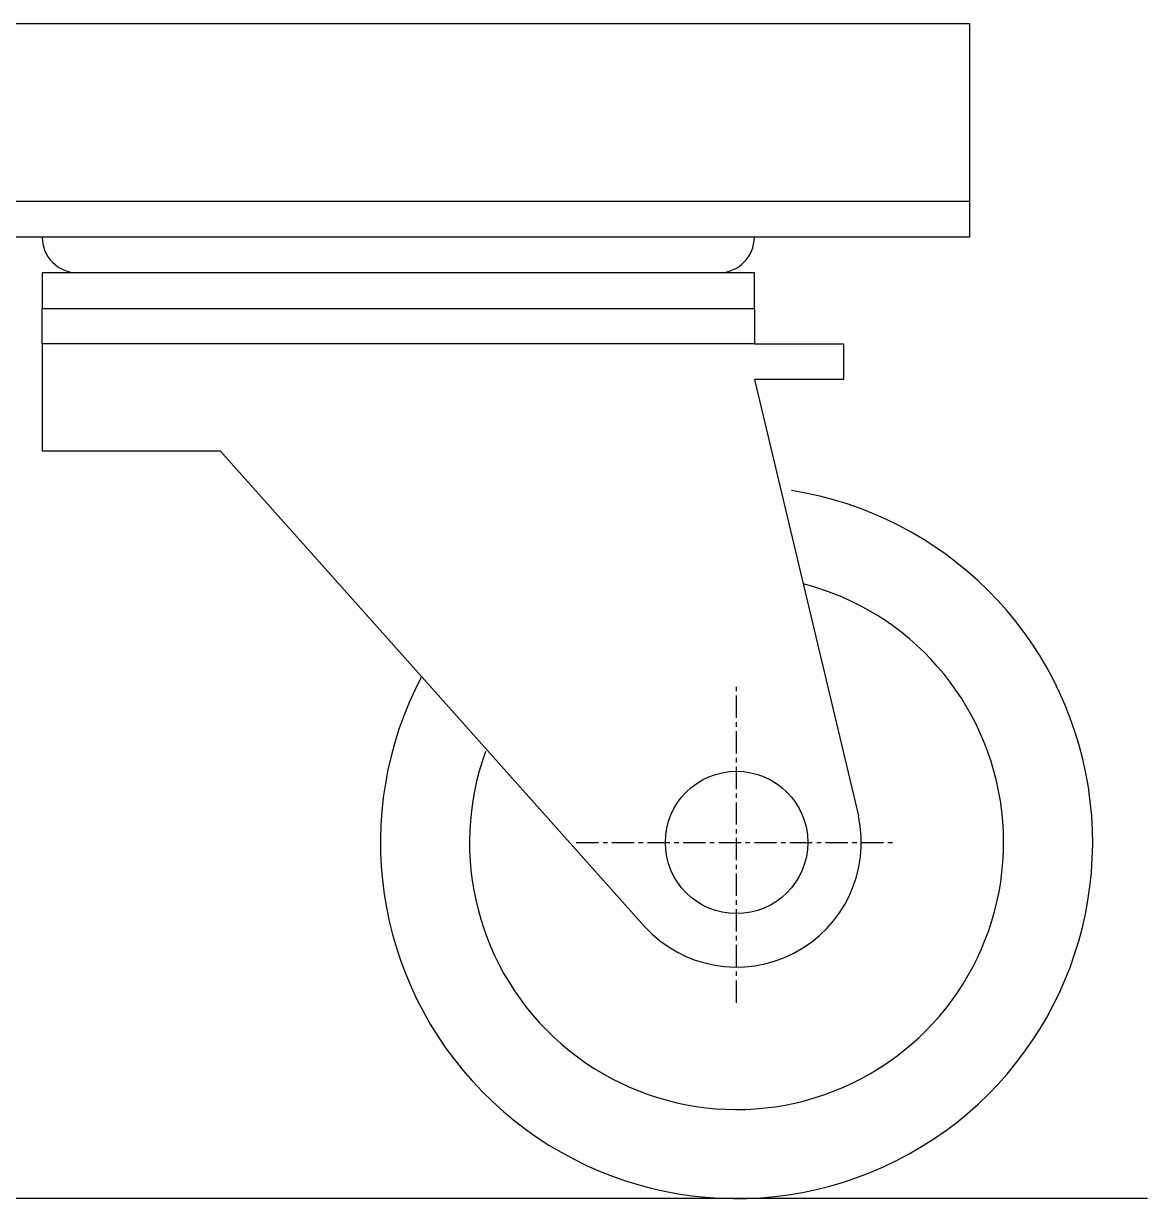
# Model space of a CAD drawing. Extents: x 1 to 182, y 0 to 232.
# Drawn here: x 119.2 to 182.3, y 19.2 to 85.2 of the extents above; entities that cross this region are included whole.
import ezdxf

# ---------------------------------------------------------------- set-up
doc = ezdxf.new("R2010")
doc.units = 0
doc.linetypes.add('CENTER', pattern=[2, 1.25, -0.25, 0.25, -0.25])
doc.layers.get('0').update_dxf_attribs({"linetype": 'CONTINUOUS'})
doc.layers.add('CENTER', color=1, linetype='CENTER')

msp = doc.modelspace()

# ---------------------------------------------------------------- linework, layer by layer
at = {"color": 7, "linetype": 'CONTINUOUS'}
for p, q in [((77.305, 85.247), (172.305, 85.247)), ((172.305, 85.247), (172.305, 75.247)), ((172.305, 75.247), (117.305, 75.247)), ((172.305, 75.247), (172.305, 73.247)), ((172.305, 73.247), (117.123, 73.247)), ((120.225, 71.247), (120.225, 69.247)), ((160.225, 71.247), (120.225, 71.247)), ((160.225, 69.247), (160.225, 71.247)), ((120.225, 69.247), (160.225, 69.247)), ((120.225, 67.247), (120.225, 69.247)), ((160.225, 69.247), (160.225, 67.247)), ((160.225, 67.247), (120.225, 67.247)), ((120.225, 67.247), (120.225, 61.247)), ((160.225, 67.247), (165.225, 67.247)), ((165.225, 67.247), (165.225, 65.247)), ((165.225, 65.247), (160.225, 65.247)), ((160.225, 65.247), (166.065, 40.736)), ((120.225, 61.247), (130.225, 61.247)), ((130.225, 61.247), (154.058, 34.525)), ((182.305, 19.247), (115.805, 19.247))]:
    msp.add_line(p, q, dxfattribs=at)
msp.add_circle((159.225, 39.247), 4, dxfattribs=at)
for centre, radius, start, end in [((122.225, 73.247), 2, 180, 270), ((158.225, 73.247), 2, 270, 0), ((159.225, 39.247), 20, 152.21453, 81.1412), ((159.225, 39.247), 15, 160.12313, 75.58864), ((159.225, 39.247), 7, 222.43031, 12.28133)]:
    msp.add_arc(centre, radius, start, end, dxfattribs=at)
at = {"layer": 'CENTER', "color": 1, "linetype": 'CENTER'}
for p, q in [((159.225, 30.247), (159.225, 48.247)), ((150.225, 39.247), (168.225, 39.247))]:
    msp.add_line(p, q, dxfattribs=at)

doc.saveas('drawing.dxf')
